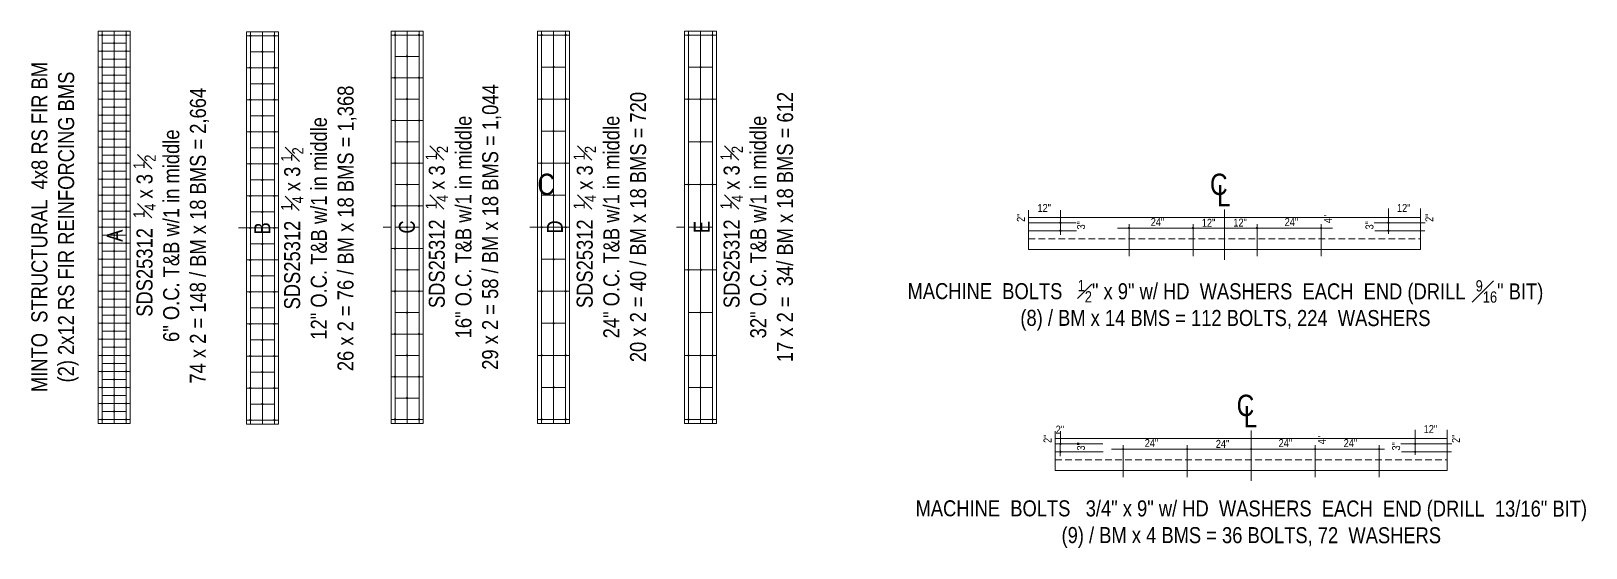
# Model space of a CAD drawing. Header units: inches. Extents: x -243 to 1653, y -867 to 1341.
# Drawn here: x -220 to 363, y -867 to -673 of the extents above; entities that cross this region are included whole.
import ezdxf

# ---------------------------------------------------------------- set-up
doc = ezdxf.new("R2010")
doc.units = ezdxf.units.IN
doc.header["$MEASUREMENT"] = 0
doc.linetypes.add('HIDDEN', pattern=[0.375, 0.25, -0.125])
doc.layers.add('NEW FRAMING', color=6, linetype='Continuous', lineweight=30)
doc.layers.add('TEXT80', color=15, linetype='Continuous')
doc.styles.add('ARCHENT', font='technical.ttf', dxfattribs={"height": 6})

msp = doc.modelspace()

# ---------------------------------------------------------------- linework, layer by layer
at = {"layer": 'NEW FRAMING', "color": 6, "linetype": 'Continuous', "lineweight": 20, "ltscale": 20}
for p, q in [((-194.96, -820.3), (-194.96, -673.31)), ((-194.96, -673.31), (-182.96, -673.31)), ((-182.96, -820.3), (-182.96, -673.31)), ((-139.36, -820.55), (-139.36, -673.56)), ((-139.36, -673.56), (-127.36, -673.56)), ((-127.36, -820.55), (-127.36, -673.56)), ((-85.14, -820.3), (-85.14, -673.31)), ((-85.14, -673.31), (-73.14, -673.31)), ((-73.14, -820.3), (-73.14, -673.31)), ((-30.2, -820.3), (-30.2, -673.31)), ((-30.2, -673.31), (-18.2, -673.31)), ((-18.2, -820.3), (-18.2, -673.31)), ((24.87, -820.3), (24.87, -673.31)), ((24.87, -673.31), (36.87, -673.31)), ((36.87, -820.3), (36.87, -673.31)), ((153.8, -743.11), (300.78, -743.11)), ((153.8, -743.11), (153.8, -755.11)), ((300.78, -743.11), (300.78, -755.11)), ((153.8, -755.11), (300.78, -755.11)), ((-194.96, -820.3), (-182.96, -820.3)), ((-139.36, -820.55), (-127.36, -820.55)), ((-85.14, -820.3), (-73.14, -820.3)), ((-30.2, -820.3), (-18.2, -820.3)), ((24.87, -820.3), (36.87, -820.3)), ((163.79, -825.95), (310.78, -825.95)), ((163.79, -825.95), (163.79, -837.95)), ((310.78, -825.95), (310.78, -837.95)), ((163.79, -837.95), (310.78, -837.95))]:
    msp.add_line(p, q, dxfattribs=at)
at = {"layer": 'NEW FRAMING', "color": 3, "linetype": 'Continuous', "lineweight": 9, "ltscale": 20}
for p, q in [((-194.96, -674.8), (-182.96, -674.8)), ((-193.46, -820.3), (-193.46, -673.31)), ((-184.46, -820.3), (-184.46, -673.31)), ((-139.36, -675.05), (-127.36, -675.05)), ((-137.86, -820.55), (-137.86, -673.56)), ((-128.86, -820.55), (-128.86, -673.56)), ((-85.14, -674.8), (-73.14, -674.8)), ((-83.64, -820.3), (-83.64, -673.31)), ((-74.64, -820.3), (-74.64, -673.31)), ((-30.2, -674.8), (-18.2, -674.8)), ((-28.7, -820.3), (-28.7, -673.31)), ((-19.7, -820.3), (-19.7, -673.31)), ((24.87, -674.8), (36.87, -674.8)), ((26.37, -820.3), (26.37, -673.31)), ((35.37, -820.3), (35.37, -673.31)), ((-194.96, -680.8), (-182.96, -680.8)), ((-194.96, -686.8), (-182.96, -686.8)), ((-139.36, -687.05), (-127.36, -687.05)), ((-194.96, -692.8), (-182.96, -692.8)), ((-85.14, -690.8), (-73.14, -690.8)), ((-194.96, -698.8), (-182.96, -698.8)), ((-139.36, -699.05), (-127.36, -699.05)), ((-30.2, -698.8), (-18.2, -698.8)), ((24.87, -698.8), (36.87, -698.8)), ((-194.96, -704.8), (-182.96, -704.8)), ((-194.96, -710.8), (-182.96, -710.8)), ((-139.36, -711.05), (-127.36, -711.05)), ((-85.14, -706.8), (-73.14, -706.8)), ((-194.96, -716.8), (-182.96, -716.8)), ((-194.96, -722.8), (-182.96, -722.8)), ((-139.36, -723.05), (-127.36, -723.05)), ((-85.14, -722.8), (-73.14, -722.8)), ((-30.2, -722.8), (-18.2, -722.8)), ((-194.96, -728.8), (-182.96, -728.8)), ((24.87, -730.8), (36.87, -730.8)), ((-194.96, -734.8), (-182.96, -734.8)), ((-139.36, -735.05), (-127.36, -735.05)), ((-85.14, -738.8), (-73.14, -738.8)), ((-194.96, -740.8), (-182.96, -740.8)), ((-193.46, -746.8), (-184.46, -746.8)), ((-137.86, -747.05), (-128.86, -747.05)), ((-28.7, -746.8), (-19.7, -746.8)), ((-194.96, -752.8), (-182.96, -752.8)), ((-85.14, -754.8), (-73.14, -754.8)), ((-194.96, -758.8), (-182.96, -758.8)), ((-139.36, -759.05), (-127.36, -759.05)), ((24.87, -762.8), (36.87, -762.8)), ((-194.96, -764.8), (-182.96, -764.8)), ((-194.96, -770.8), (-182.96, -770.8)), ((-139.36, -771.05), (-127.36, -771.05)), ((-85.14, -770.8), (-73.14, -770.8)), ((-30.2, -770.8), (-18.2, -770.8)), ((-194.96, -776.8), (-182.96, -776.8)), ((-194.96, -782.8), (-182.96, -782.8)), ((-139.36, -783.05), (-127.36, -783.05)), ((-85.14, -786.81), (-73.14, -786.81)), ((-194.96, -788.8), (-182.96, -788.8)), ((-194.96, -794.8), (-182.96, -794.8)), ((-139.36, -795.05), (-127.36, -795.05)), ((-30.2, -794.8), (-18.2, -794.8)), ((24.87, -794.81), (36.87, -794.81)), ((-194.96, -800.8), (-182.96, -800.8)), ((-85.14, -802.81), (-73.14, -802.81)), ((-194.96, -806.8), (-182.96, -806.8)), ((-139.36, -807.05), (-127.36, -807.05)), ((-194.96, -812.8), (-182.96, -812.8)), ((-194.96, -818.8), (-182.96, -818.8)), ((-139.36, -819.05), (-127.36, -819.05)), ((-85.14, -818.8), (-73.14, -818.8)), ((-30.2, -818.8), (-18.2, -818.8)), ((24.87, -818.8), (36.87, -818.8)), ((184.97, -830), (287.3, -829.96)), ((189.28, -828.45), (189.28, -840.45)), ((213.28, -829.95), (213.28, -838.95)), ((237.28, -828.45), (237.28, -840.45)), ((261.28, -828.45), (261.28, -840.45)), ((285.28, -828.45), (285.28, -840.45))]:
    msp.add_line(p, q, dxfattribs=at)
at = {"layer": 'NEW FRAMING', "color": 1, "linetype": 'Continuous', "lineweight": 5, "ltscale": 20}
for p, q in [((-188.96, -820.3), (-188.96, -673.31)), ((-133.36, -820.55), (-133.36, -673.56)), ((-79.14, -820.3), (-79.14, -673.31)), ((-24.2, -820.3), (-24.2, -673.31)), ((30.87, -820.3), (30.87, -673.31)), ((-193.46, -677.8), (-184.46, -677.8)), ((-137.86, -681.05), (-128.86, -681.05)), ((-193.46, -683.8), (-184.46, -683.8)), ((-83.64, -682.8), (-74.64, -682.8)), ((-28.7, -686.8), (-19.7, -686.8)), ((26.37, -686.8), (35.37, -686.8)), ((-193.46, -689.8), (-184.46, -689.8)), ((-137.86, -693.05), (-128.86, -693.05)), ((-193.46, -695.8), (-184.46, -695.8)), ((-83.64, -698.8), (-74.64, -698.8)), ((26.37, -698.8), (35.37, -698.8)), ((-193.46, -701.8), (-184.46, -701.8)), ((-137.86, -705.05), (-128.86, -705.05)), ((-193.46, -707.8), (-184.46, -707.8)), ((-28.7, -710.8), (-19.7, -710.8)), ((-193.46, -713.8), (-184.46, -713.8)), ((-83.64, -714.8), (-74.64, -714.8)), ((26.37, -714.8), (35.37, -714.8)), ((-193.46, -719.8), (-184.46, -719.8)), ((-137.86, -717.05), (-128.86, -717.05)), ((-193.46, -725.8), (-184.46, -725.8)), ((-193.46, -731.8), (-184.46, -731.8)), ((-137.86, -729.05), (-128.86, -729.05)), ((-83.64, -730.8), (-74.64, -730.8)), ((26.37, -730.8), (35.37, -730.8)), ((-193.46, -737.8), (-184.46, -737.8)), ((-28.7, -734.8), (-19.7, -734.8)), ((288.78, -739.83), (288.78, -749.28)), ((300.78, -739.83), (300.78, -749.28)), ((-193.46, -743.8), (-184.46, -743.8)), ((-137.86, -741.05), (-128.86, -741.05)), ((153.84, -740.41), (153.8, -749.68)), ((153.8, -745.11), (171.76, -745.11)), ((165.81, -740.41), (165.77, -749.68)), ((283.41, -745.11), (302.49, -745.11)), ((-193.46, -749.8), (-184.46, -749.8)), ((-83.64, -746.8), (-74.64, -746.8)), ((26.37, -746.8), (35.37, -746.8)), ((153.8, -748.11), (171.84, -748.11)), ((283.68, -748.11), (302.37, -748.11)), ((-193.46, -755.8), (-184.46, -755.8)), ((-137.86, -753.05), (-128.86, -753.05)), ((-193.46, -761.8), (-184.46, -761.8)), ((-83.51, -762.8), (-74.51, -762.8)), ((-28.7, -758.8), (-19.7, -758.8)), ((26.49, -762.8), (35.49, -762.8)), ((-193.46, -767.8), (-184.46, -767.8)), ((-137.86, -765.05), (-128.86, -765.05)), ((-193.46, -773.8), (-184.46, -773.8)), ((-193.46, -779.8), (-184.46, -779.8)), ((-137.86, -777.05), (-128.86, -777.05)), ((-83.64, -778.8), (-74.64, -778.8)), ((26.37, -778.8), (35.37, -778.8)), ((-193.46, -785.8), (-184.46, -785.8)), ((-28.7, -782.8), (-19.7, -782.8)), ((-193.46, -791.8), (-184.46, -791.8)), ((-137.86, -789.05), (-128.86, -789.05)), ((-193.46, -797.8), (-184.46, -797.8)), ((-83.64, -794.81), (-74.64, -794.81)), ((26.37, -794.81), (35.37, -794.81)), ((-193.46, -803.8), (-184.46, -803.8)), ((-137.86, -801.05), (-128.86, -801.05)), ((-193.46, -809.8), (-184.46, -809.8)), ((-28.7, -806.8), (-19.7, -806.8)), ((26.37, -806.8), (35.37, -806.8)), ((-193.46, -815.8), (-184.46, -815.8)), ((-137.86, -813.05), (-128.86, -813.05)), ((-83.64, -810.8), (-74.64, -810.8))]:
    msp.add_line(p, q, dxfattribs=at)
at = {"layer": 'NEW FRAMING', "color": 7, "linetype": 'Continuous', "lineweight": 5, "ltscale": 20}
for p, q in [((227.29, -759.01), (227.29, -740.15)), ((-139.36, -747.05), (-142.32, -747.05)), ((-85.14, -746.8), (-88.1, -746.8)), ((-30.2, -746.8), (-33.16, -746.8)), ((24.87, -746.8), (21.9, -746.8)), ((237.28, -841.85), (237.28, -822.99))]:
    msp.add_line(p, q, dxfattribs=at)
at = {"layer": 'NEW FRAMING', "color": 7, "linetype": 'HIDDEN', "lineweight": 20, "ltscale": 10}
for p, q in [((153.8, -743.11), (300.78, -743.11)), ((153.8, -751.11), (300.78, -751.11)), ((163.79, -825.95), (310.78, -825.95)), ((163.79, -833.95), (310.78, -833.95))]:
    msp.add_line(p, q, dxfattribs=at)
at = {"layer": 'NEW FRAMING', "color": 1, "linetype": 'Continuous', "lineweight": 9, "ltscale": 20}
for p, q in [((191.54, -745.61), (191.54, -757.61)), ((239.54, -745.61), (239.54, -757.61)), ((263.54, -745.61), (263.54, -757.61)), ((187.23, -747.16), (267.76, -747.13)), ((215.54, -747.11), (215.54, -756.11))]:
    msp.add_line(p, q, dxfattribs=at)
at = {"layer": 'NEW FRAMING', "color": 1, "linetype": 'Continuous', "lineweight": 20, "ltscale": 20}
msp.add_line((215.54, -745.61), (215.54, -757.61), dxfattribs=at)
at = {"layer": 'NEW FRAMING', "color": 3, "linetype": 'Continuous', "lineweight": 20, "ltscale": 20}
for p, q in [((-194.96, -746.8), (-182.96, -746.8)), ((-139.36, -747.05), (-127.36, -747.05)), ((-30.2, -746.8), (-18.2, -746.8)), ((213.28, -828.45), (213.28, -840.45))]:
    msp.add_line(p, q, dxfattribs=at)
at = {"layer": 'NEW FRAMING', "color": 3, "linetype": 'Continuous', "lineweight": 5, "ltscale": 20}
for p, q in [((163.83, -823.24), (163.79, -832.52)), ((165.79, -823.24), (165.75, -832.52)), ((298.78, -822.67), (298.78, -832.12)), ((310.78, -822.67), (310.78, -832.12)), ((163.79, -827.95), (181.75, -827.95)), ((163.79, -830.95), (181.83, -830.95)), ((293.4, -827.95), (312.48, -827.95)), ((293.67, -830.95), (312.37, -830.95))]:
    msp.add_line(p, q, dxfattribs=at)
for centre in [(-193.46, -674.8), (-184.46, -674.8), (-137.86, -675.05), (-128.86, -675.05), (-83.64, -674.8), (-74.64, -674.8), (-28.7, -674.8), (-19.7, -674.8), (26.37, -674.8), (35.37, -674.8), (-193.46, -680.8), (-184.46, -680.8), (-193.46, -686.8), (-184.46, -686.8), (-137.86, -687.05), (-128.86, -687.05), (-193.46, -692.8), (-184.46, -692.8), (-83.64, -690.8), (-74.64, -690.8), (-193.46, -698.8), (-184.46, -698.8), (-137.86, -699.05), (-128.86, -699.05), (-28.7, -698.8), (-19.7, -698.8), (26.37, -698.8), (35.37, -698.8), (-193.46, -704.8), (-184.46, -704.8), (-193.46, -710.8), (-184.46, -710.8), (-137.86, -711.05), (-128.86, -711.05), (-83.64, -706.8), (-74.64, -706.8), (-193.46, -716.8), (-184.46, -716.8), (-193.46, -722.8), (-184.46, -722.8), (-83.64, -722.8), (-74.64, -722.8), (-28.7, -722.8), (-19.7, -722.8), (-193.46, -728.8), (-184.46, -728.8), (-137.86, -723.05), (-128.86, -723.05), (26.37, -730.8), (35.37, -730.8), (-193.46, -734.8), (-184.46, -734.8), (-137.86, -735.05), (-128.86, -735.05), (-83.64, -738.8), (-74.64, -738.8), (-193.46, -740.8), (-184.46, -740.8), (-193.46, -746.8), (-184.46, -746.8), (-137.86, -747.05), (-128.86, -747.05), (-28.7, -746.8), (-19.7, -746.8), (-193.46, -752.8), (-184.46, -752.8), (-83.64, -754.8), (-193.46, -758.8), (-137.86, -759.05), (26.37, -762.8), (-193.46, -764.8), (-184.46, -764.8), (-193.46, -770.8), (-184.46, -770.8), (-137.86, -771.05), (-128.86, -771.05), (-83.64, -770.8), (-74.64, -770.8), (-28.7, -770.8), (-19.7, -770.8), (-193.46, -776.8), (-184.46, -776.8), (-193.46, -782.8), (-184.46, -782.8), (-137.86, -783.05), (-128.86, -783.05), (-83.64, -786.81), (-74.64, -786.81), (-193.46, -788.8), (-184.46, -788.8), (-193.46, -794.8), (-184.46, -794.8), (-137.86, -795.05), (-128.86, -795.05), (-28.7, -794.8), (-19.7, -794.8), (26.37, -794.81), (35.37, -794.81), (-193.46, -800.8), (-184.46, -800.8), (-83.64, -802.81), (-74.64, -802.81), (-193.46, -806.8), (-184.46, -806.8), (-137.86, -807.05), (-128.86, -807.05), (-193.46, -812.8), (-184.46, -812.8), (-193.46, -818.8), (-184.46, -818.8), (-137.86, -819.05), (-128.86, -819.05), (-83.64, -818.8), (-74.64, -818.8), (-28.7, -818.8), (-19.7, -818.8), (26.37, -818.8), (35.37, -818.8), (165.79, -827.95), (298.78, -827.95), (165.79, -830.95), (165.79, -830.95), (189.28, -829.95), (213.28, -829.95), (237.28, -829.95), (261.28, -829.95), (285.28, -829.95), (298.78, -830.95)]:
    msp.add_circle(centre, 0.25, dxfattribs=at)
at = {"layer": 'NEW FRAMING', "color": 1, "linetype": 'Continuous', "lineweight": 5, "ltscale": 20}
for centre in [(-188.96, -677.8), (-133.36, -681.05), (-188.96, -683.8), (-79.14, -682.8), (-24.2, -686.8), (30.87, -686.8), (-188.96, -689.8), (-133.36, -693.05), (-188.96, -695.8), (-79.14, -698.8), (30.87, -698.8), (-188.96, -701.8), (-133.36, -705.05), (-188.96, -707.8), (-24.2, -710.8), (-188.96, -713.8), (-133.36, -717.05), (-79.14, -714.8), (30.87, -714.8), (-188.96, -719.8), (-188.96, -725.8), (-188.96, -731.8), (-133.36, -729.05), (-79.14, -730.8), (30.87, -730.8), (-188.96, -737.8), (-24.2, -734.8), (-188.96, -743.8), (-133.36, -741.05), (165.81, -745.11), (288.78, -745.11), (-188.96, -749.8), (-79.14, -746.8), (30.87, -746.8), (165.81, -748.11), (165.81, -748.11), (191.54, -747.11), (215.54, -747.11), (239.54, -747.11), (263.54, -747.11), (288.78, -748.11), (-188.96, -755.8), (-133.36, -753.05), (-188.96, -761.8), (-79.01, -762.8), (-24.2, -758.8), (30.99, -762.8), (-188.96, -767.8), (-133.36, -765.05), (-188.96, -773.8), (-188.96, -779.8), (-133.36, -777.05), (-79.14, -778.8), (30.87, -778.8), (-188.96, -785.8), (-24.2, -782.8), (-188.96, -791.8), (-133.36, -789.05), (-188.96, -797.8), (-79.14, -794.81), (30.87, -794.81), (-188.96, -803.8), (-133.36, -801.05), (-188.96, -809.8), (-24.2, -806.8), (30.87, -806.8), (-188.96, -815.8), (-133.36, -813.05), (-79.14, -810.8)]:
    msp.add_circle(centre, 0.25, dxfattribs=at)

# ---------------------------------------------------------------- texts
at = {"layer": 'TEXT80', "width": 360.0625, "attachment_point": 5, "style": 'ARCHENT'}
for s, insert, char_height, rotation in [('\\A1;{\\C7;MINTO  STRUCTURAL  4x8 RS FIR BM\\P(2) 2x12 RS FIR REINFORCING BMS}', (-211.08, -746.72), 6, 89.96723), ('\\A1;{\\C7;C\\PSDS25312  \\H0.7x;\\S1#4;\\H1.4286x; x 3 \\H0.7x;\\S1#2;\\H1.4286x;\\P16" O.C. T&B w/1 in middle\\P29 x 2 = 58 / BM x 18 BMS = 1,044}', (-63.04, -746.72), 6, 89.96723), ('\\A1;{\\C7;A\\PSDS25312  \\H0.7x;\\S1#4;\\H1.4286x; x 3 \\H0.7x;\\S1#2;\\H1.4286x;\\P6" O.C. T&B w/1 in middle\\P74 x 2 = 148 / BM x 18 BMS = 2,664}', (-172.61, -749.97), 6, 89.96723), ('\\A1;{\\C7;B\\PSDS25312  \\H0.7x;\\S1#4;\\H1.4286x; x 3 \\H0.7x;\\S1#2;\\H1.4286x;\\P12" O.C. T&B w/1 in middle\\P26 x 2 = 76 / BM x 18 BMS = 1,368}', (-117.26, -747.22), 6, 89.96723), ('\\A1;{\\C7;D\\PSDS25312  \\H0.7x;\\S1#4;\\H1.4286x; x 3 \\H0.7x;\\S1#2;\\H1.4286x;\\P24" O.C. T&B w/1 in middle\\P20 x 2 = 40 / BM x 18 BMS = 720}', (-8.1, -746.72), 6, 89.96723), ('\\A1;{\\C7;E\\PSDS25312  \\H0.7x;\\S1#4;\\H1.4286x; x 3 \\H0.7x;\\S1#2;\\H1.4286x;\\P32" O.C. T&B w/1 in middle\\P17 x 2 =  34/ BM x 18 BMS = 612}', (46.97, -746.72), 6, 89.96723), ('{\\C7;C}', (-26.96, -730.78), 8, 0.03277), ('{\\C7;C}', (225.17, -730.78), 8, 0.03277), ('{\\C7;L}', (227.05, -734.92), 8, 0.03277), ('{\\C1;12"}', (159.73, -739.59), 3, 0.03277), ('{\\C1;12"}', (294.51, -739.59), 3, 0.03277), ('{\\C1;2"}', (150.99, -743.23), 3, 90.03277), ('{\\C1;3"}', (173.54, -746.07), 3, 90.03277), ('{\\C1;24"}', (202.18, -744.85), 3, 0.03277), ('{\\C1;12"}', (221.34, -745.14), 3, 0.03277), ('{\\C1;12"}', (233.16, -745.08), 3, 0.03277), ('{\\C1;24"}', (252.38, -744.85), 3, 0.03277), ('{\\C1;4"}', (266.08, -743.73), 3, 90.03277), ('{\\C1;3"}', (281.66, -746.07), 3, 90.03277), ('{\\C1;2"}', (304.1, -743.23), 3, 90.03277), ('\\A1;{\\C7;\\P\\C1;MACHINE  BOLTS   \\H0.7x;\\S1#2;\\H1.4286x;" x 9" w/ HD  WASHERS  EACH  END (DRILL  \\H0.7x;\\S9#16;\\H1.4286x;" BIT)\\P(8) / BM x 14 BMS = 112 BOLTS, 224  WASHERS}', (227.66, -771.1), 6, 359.96723), ('{\\C7;C}', (235.17, -813.61), 8, 0.03277), ('{\\C7;L}', (237.04, -817.75), 8, 0.03277)]:
    msp.add_mtext(s, dxfattribs=dict(at, insert=insert, char_height=char_height, rotation=rotation))
at = {"layer": 'TEXT80', "color": 3, "width": 360.0625, "attachment_point": 5, "style": 'ARCHENT'}
for s, insert, char_height, rotation in [('2"', (165.59, -822.63), 3, 0.03277), ('12"', (304.51, -822.43), 3, 0.03277), ('2"', (160.98, -826.06), 3, 90.03277), ('3"', (173.52, -828.91), 3, 90.03277), ('24"', (199.92, -827.69), 3, 0.03277), ('24"', (226.58, -827.98), 3, 0.03277), ('24"', (250.12, -827.69), 3, 0.03277), ('4"', (263.82, -826.57), 3, 90.03277), ('24"', (274.51, -827.69), 3, 0.03277), ('3"', (291.65, -828.91), 3, 90.03277), ('2"', (314.09, -826.06), 3, 90.03277), ('\\A1;\\PMACHINE  BOLTS   3/4" x 9" w/ HD  WASHERS  EACH  END (DRILL  13/16" BIT){\\C1;\\P}(9) / BM x 4 BMS = 36 BOLTS, 72  WASHERS', (237.36, -853.08), 6, 359.96723)]:
    msp.add_mtext(s, dxfattribs=dict(at, insert=insert, char_height=char_height, rotation=rotation))

doc.saveas('drawing.dxf')
